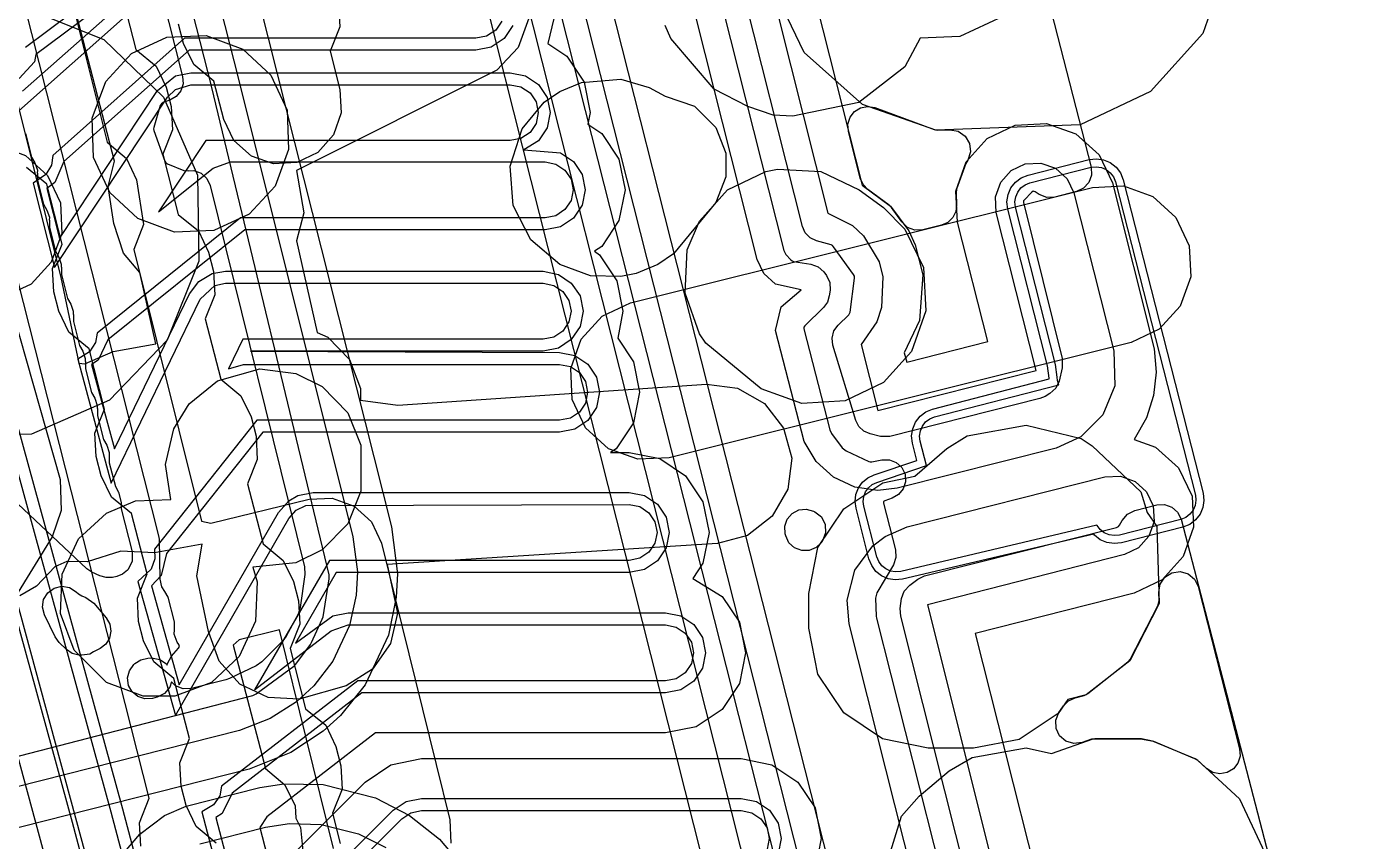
# Model space of a CAD drawing. Header units: metres. Extents: x 17722 to 17999, y 13535 to 15917.
# Drawn here: x 17890.75 to 17924.18, y 13874.13 to 13894.51 of the extents above; entities that cross this region are included whole.
import ezdxf

# ---------------------------------------------------------------- set-up
doc = ezdxf.new("R2010")
doc.units = ezdxf.units.M
for name, color, linetype in [('AI_GREENING_ALLOWED_ZONE', 4, 'Continuous'), ('AI_GREENING_EXCLUSIONS', 1, 'Continuous'), ('AI_GREENING_LAWN', 82, 'Continuous')]:
    doc.layers.add(name, color=color, linetype=linetype)

msp = doc.modelspace()

# ---------------------------------------------------------------- linework, layer by layer
at = {"layer": 'AI_GREENING_ALLOWED_ZONE'}
for points in [[(17911.317, 13891.893), (17911.305, 13892.073), (17911.357, 13892.245), (17911.468, 13892.388), (17911.621, 13892.482), (17911.798, 13892.515), (17911.976, 13892.484), (17913.46, 13891.933), (17913.556, 13891.917), (17913.857, 13891.928), (17914.067, 13891.891), (17914.241, 13891.77), (17914.35, 13891.587), (17914.373, 13891.375), (17914.305, 13891.173), (17914.252, 13891.083), (17914.024, 13890.44), (17914.01, 13890.344), (17914.025, 13890.055), (17914.005, 13889.885), (17913.928, 13889.732), (17913.804, 13889.613), (17913.647, 13889.544), (17913.18, 13889.427), (17912.983, 13889.418), (17912.797, 13889.487), (17912.652, 13889.622), (17912.394, 13889.983), (17912.339, 13890.039), (17911.802, 13890.434), (17911.684, 13890.558), (17911.614, 13890.715), (17911.317, 13891.893)], [(17910.648, 13881.614), (17910.513, 13881.478), (17910.338, 13881.403), (17910.147, 13881.399), (17909.969, 13881.466), (17909.829, 13881.596), (17909.747, 13881.769), (17909.735, 13881.819), (17909.724, 13882.007), (17909.784, 13882.186), (17909.906, 13882.33), (17910.072, 13882.419), (17910.26, 13882.439), (17910.441, 13882.389), (17910.476, 13882.372), (17910.641, 13882.241), (17910.737, 13882.053), (17910.747, 13881.842), (17910.67, 13881.646), (17910.648, 13881.614)], [(17917.166, 13876.596), (17916.96, 13876.569), (17916.762, 13876.628), (17916.604, 13876.762), (17916.514, 13876.949), (17916.508, 13877.156), (17916.586, 13877.348), (17916.698, 13877.514), (17916.827, 13877.644), (17916.993, 13877.719), (17917.217, 13877.774), (17917.311, 13877.82), (17918.314, 13878.612), (17918.38, 13878.693), (17919.064, 13880.019), (17919.091, 13880.14), (17919.085, 13880.359), (17919.121, 13880.563), (17919.237, 13880.735), (17919.413, 13880.844), (17919.618, 13880.873), (17919.818, 13880.817), (17919.977, 13880.684), (17920.069, 13880.498), (17921.106, 13876.437), (17921.118, 13876.255), (17921.064, 13876.081), (17920.952, 13875.938), (17920.795, 13875.844), (17920.616, 13875.813), (17920.437, 13875.848), (17920.283, 13875.945), (17920.066, 13876.145), (17919.994, 13876.191), (17918.973, 13876.618), (17918.926, 13876.632), (17918.652, 13876.687), (17918.603, 13876.692), (17917.483, 13876.692), (17917.401, 13876.678), (17917.166, 13876.596)]]:
    msp.add_lwpolyline(points, close=True, dxfattribs=at)
at = {"layer": 'AI_GREENING_EXCLUSIONS'}
for points in [[(17894.052, 13939.728), (17913.281, 13863.865)], [(17911.203, 13863.745), (17893.952, 13932.083)], [(17910.234, 13863.5), (17893.083, 13931.439)], [(17888.694, 13926.007), (17890.856, 13917.744), (17891.265, 13916.126), (17891.266, 13916.122), (17891.267, 13916.119), (17891.715, 13914.341), (17891.718, 13914.334), (17891.719, 13914.327), (17899.881, 13881.991), (17900.028, 13880.821), (17900, 13880.237), (17899.804, 13879.282), (17899.22, 13878.039), (17898.607, 13877.273), (17898.174, 13876.879), (17897.36, 13876.343), (17896.322, 13875.931), (17886.084, 13873.337)], [(17890.749, 13914.089), (17890.753, 13914.002), (17896.054, 13893.199), (17898.911, 13881.745), (17899.029, 13880.868), (17899.001, 13880.284), (17898.833, 13879.522), (17898.416, 13878.633), (17897.934, 13878.012), (17897.501, 13877.618), (17896.843, 13877.199), (17896.076, 13876.9), (17884.869, 13874.061)], [(17889.777, 13895.56), (17891.608, 13888.232), (17892.058, 13886.087), (17892.203, 13886.07), (17892.911, 13886.384), (17893.985, 13886.576), (17893.581, 13888.358), (17893.172, 13888.84), (17892.933, 13889.582), (17892.788, 13890.51), (17892.951, 13891.143), (17891.809, 13895.567), (17891.34, 13896.084), (17891.024, 13897.021), (17890.891, 13897.79), (17891.049, 13898.494), (17889.089, 13906.039)], [(17909.261, 13895.984), (17910.802, 13889.846), (17911.418, 13889.533), (17911.694, 13889.279), (17912.087, 13888.621), (17912.181, 13888.246), (17912.148, 13887.479), (17912.026, 13887.125), (17911.632, 13886.558), (17912.054, 13884.907), (17916.018, 13885.908), (17915.018, 13889.861), (17914.997, 13890.25), (17915.128, 13890.618), (17915.389, 13890.908), (17915.741, 13891.076), (17916.13, 13891.097), (17916.498, 13890.966), (17916.788, 13890.705), (17916.956, 13890.353), (17917.962, 13886.397), (17917.984, 13885.521), (17917.687, 13884.799), (17917.137, 13884.247), (17916.513, 13883.966), (17912.54, 13882.963), (17912.053, 13882.904), (17911.475, 13882.989), (17910.943, 13883.239), (17910.508, 13883.632), (17910.207, 13884.133), (17909.496, 13886.903), (17909.634, 13887.5), (17910.133, 13887.928), (17909.491, 13888.067), (17909.201, 13888.329), (17909.033, 13888.681), (17905.785, 13901.546)], [(17891.047, 13898.503), (17892.763, 13891.621), (17893.247, 13891.209), (17893.497, 13890.68), (17893.676, 13889.557), (17893.434, 13888.93), (17895.129, 13882.132), (17895.358, 13882.082), (17897.817, 13882.683), (17898.398, 13882.709), (17898.949, 13882.51), (17899.381, 13882.116), (17899.63, 13881.586), (17901.34, 13874.665), (17901.367, 13874.08)], [(17890.355, 13895.464), (17893.423, 13897.76), (17893.843, 13897.899), (17901.743, 13897.899), (17902.01, 13897.846), (17902.237, 13897.694), (17902.389, 13897.467), (17902.443, 13897.199), (17902.389, 13896.932), (17902.237, 13896.705), (17902.01, 13896.553), (17901.743, 13896.499), (17894.075, 13896.499), (17890.721, 13893.99)], [(17894.175, 13896.199), (17890.983, 13893.811), (17890.943, 13893.631), (17890.566, 13893.213)], [(17920.832, 13896.182), (17920.183, 13894.342), (17918.879, 13892.891), (17917.119, 13892.049), (17913.507, 13891.916), (17911.666, 13892.562), (17910.213, 13893.864), (17909.368, 13895.622)], [(17890.647, 13892.893), (17893.771, 13895.667)], [(17910.349, 13895.725), (17911.658, 13890.541), (17912.371, 13890.015), (17912.825, 13889.399), (17912.991, 13889.048), (17913.18, 13888.298), (17913.094, 13887.153), (17912.716, 13886.352), (17912.775, 13886.116), (17914.807, 13886.629), (17914.049, 13889.614), (17914.008, 13890.394), (17914.268, 13891.129), (17914.79, 13891.709), (17915.494, 13892.045), (17916.274, 13892.086), (17917.009, 13891.826), (17917.589, 13891.304), (17917.925, 13890.6), (17918.97, 13886.45), (17919.02, 13885.863), (17918.954, 13885.282), (17918.777, 13884.722), (17918.472, 13884.179), (17919.003, 13883.99), (17919.582, 13883.467), (17919.917, 13882.762), (17919.957, 13881.983), (17919.695, 13881.248), (17919.172, 13880.669), (17918.468, 13880.334), (17914.489, 13879.329), (17916.763, 13870.32)], [(17890.476, 13892.34), (17893.97, 13895.443)], [(17893.096, 13895.443), (17893.484, 13893.937), (17893.989, 13893.522), (17894.242, 13892.995), (17894.367, 13892.511), (17894.399, 13891.926), (17894.157, 13891.319), (17894.545, 13889.813), (17895.05, 13889.399), (17895.304, 13888.871), (17895.428, 13888.387), (17895.461, 13887.803), (17895.219, 13887.196), (17895.606, 13885.69), (17896.111, 13885.275), (17896.365, 13884.748), (17896.49, 13884.264), (17896.522, 13883.679), (17896.28, 13883.073), (17896.668, 13881.566), (17897.173, 13881.152), (17897.426, 13880.625), (17897.551, 13880.14), (17897.584, 13879.556), (17897.341, 13878.949), (17897.729, 13877.443), (17898.234, 13877.029), (17898.488, 13876.501), (17898.612, 13876.017), (17898.645, 13875.433), (17898.403, 13874.826), (17898.596, 13874.073)], [(17898.552, 13895.087), (17898.585, 13894.502), (17898.343, 13893.896), (17898.59, 13892.935), (17898.623, 13892.351), (17898.429, 13891.799), (17898.039, 13891.362), (17897.512, 13891.109), (17896.927, 13891.076), (17896.375, 13891.269), (17895.939, 13891.659), (17895.685, 13892.187), (17895.437, 13893.147), (17894.932, 13893.561), (17894.678, 13894.089), (17894.554, 13894.573)], [(17903.995, 13894.919), (17903.798, 13894.087), (17904.268, 13893.772), (17904.702, 13893.124), (17904.854, 13892.358), (17904.797, 13892.07), (17905.142, 13891.84), (17905.575, 13891.191), (17905.727, 13890.426), (17905.575, 13889.66), (17905.142, 13889.012), (17904.959, 13888.889), (17905.089, 13888.802), (17905.523, 13888.153), (17905.675, 13887.388), (17905.542, 13886.718), (17905.938, 13886.125), (17906.09, 13885.36), (17905.938, 13884.594), (17905.505, 13883.945), (17905.366, 13883.853), (17905.829, 13883.853), (17906.595, 13883.701), (17907.243, 13883.267), (17907.677, 13882.619), (17907.829, 13881.853), (17907.677, 13881.088), (17907.42, 13880.704), (17908.153, 13880.254), (17908.587, 13879.605), (17908.739, 13878.839), (17908.587, 13878.074), (17908.153, 13877.425), (17907.504, 13876.992), (17906.739, 13876.839), (17899.48, 13876.839), (17896.764, 13874.736), (17896.582, 13874.467), (17896.892, 13873.281), (17899.219, 13875.608), (17899.868, 13876.042), (17900.633, 13876.194), (17908.633, 13876.194), (17909.398, 13876.042), (17910.047, 13875.608), (17910.481, 13874.959), (17910.633, 13874.194), (17910.481, 13873.429)], [(17903.322, 13894.722), (17903.048, 13893.992), (17902.515, 13893.422), (17897.501, 13890.91), (17897.683, 13889.852), (17897.503, 13889.153), (17898.022, 13886.858), (17898.286, 13886.743), (17898.826, 13886.179), (17899.109, 13885.452), (17899.103, 13885.16), (17900.037, 13885.035), (17907.766, 13885.567), (17908.54, 13885.467), (17909.217, 13885.079), (17909.694, 13884.462), (17909.899, 13883.709), (17909.799, 13882.935), (17909.411, 13882.258), (17908.794, 13881.781), (17908.04, 13881.576), (17899.774, 13881.048), (17900.031, 13879.832), (17899.859, 13879.071), (17899.409, 13878.433), (17898.749, 13878.017), (17897.573, 13877.683), (17896.794, 13877.722), (17896.089, 13878.057), (17895.566, 13878.636), (17895.304, 13879.371), (17895.01, 13880.764), (17895.145, 13881.559), (17893.949, 13881.347), (17893.111, 13881.388), (17892.261, 13881.119), (17891.755, 13881.13), (17891.455, 13880.997), (17890.996, 13880.508), (17890.576, 13880.264)], [(17902.641, 13894.651), (17902.49, 13894.424), (17902.262, 13894.272), (17901.995, 13894.219), (17894.701, 13894.219), (17891.401, 13891.289), (17891.368, 13891.047), (17891.231, 13890.811), (17890.913, 13890.596), (17891.443, 13888.481), (17894.278, 13892.746), (17894.471, 13892.939), (17894.861, 13893.058), (17902.854, 13893.058), (17903.122, 13893.005), (17903.349, 13892.853), (17903.501, 13892.626), (17903.554, 13892.358), (17903.501, 13892.09), (17903.349, 13891.863), (17903.122, 13891.712), (17902.854, 13891.658), (17895.236, 13891.658), (17894.049, 13889.872), (17895.417, 13890.971), (17895.855, 13891.126), (17903.727, 13891.126), (17903.995, 13891.073), (17904.222, 13890.921), (17904.374, 13890.694), (17904.427, 13890.426), (17904.374, 13890.158), (17904.222, 13889.931), (17903.995, 13889.779), (17903.727, 13889.726), (17896.102, 13889.726), (17892.515, 13886.843), (17892.47, 13886.603), (17892.322, 13886.374), (17892.028, 13886.189), (17892.865, 13883.089), (17895.095, 13887.693), (17895.457, 13888.035), (17895.725, 13888.088), (17903.675, 13888.088), (17903.943, 13888.035), (17904.17, 13887.883), (17904.322, 13887.656), (17904.375, 13887.388), (17904.322, 13887.12), (17904.17, 13886.893), (17903.943, 13886.741), (17903.675, 13886.688), (17896.164, 13886.688), (17895.804, 13885.945), (17896.175, 13886.06), (17904.09, 13886.06), (17904.358, 13886.006), (17904.585, 13885.855), (17904.737, 13885.628), (17904.79, 13885.36), (17904.737, 13885.092), (17904.585, 13884.865), (17904.358, 13884.713), (17904.09, 13884.66), (17896.513, 13884.66), (17893.95, 13881.436), (17893.959, 13881.192), (17893.865, 13880.936), (17893.533, 13880.629), (17894.471, 13877.275), (17897.315, 13882.203), (17897.495, 13882.408), (17897.74, 13882.529), (17905.829, 13882.553), (17906.097, 13882.5), (17906.324, 13882.348), (17906.476, 13882.121), (17906.529, 13881.853), (17906.476, 13881.585), (17906.324, 13881.358), (17906.097, 13881.206), (17905.829, 13881.153), (17898.326, 13881.153), (17896.456, 13877.912), (17898.367, 13879.393), (17898.796, 13879.539), (17906.739, 13879.539), (17907.007, 13879.486), (17907.234, 13879.334), (17907.386, 13879.107), (17907.439, 13878.839), (17907.386, 13878.572), (17907.234, 13878.344), (17907.007, 13878.193), (17906.739, 13878.139), (17899.035, 13878.139), (17895.63, 13875.502), (17895.581, 13875.263), (17895.428, 13875.036), (17895.136, 13874.859), (17896.207, 13870.758), (17900.138, 13874.689), (17900.365, 13874.841), (17900.633, 13874.894), (17908.633, 13874.894), (17908.901, 13874.841), (17909.128, 13874.689), (17909.28, 13874.462), (17909.333, 13874.194), (17909.28, 13873.926)], [(17902.918, 13894.536), (17902.702, 13894.212), (17902.377, 13893.995), (17901.995, 13893.919), (17894.814, 13893.919), (17891.677, 13891.133), (17891.456, 13890.612), (17891.257, 13890.46), (17891.569, 13889.213), (17894.028, 13892.912), (17894.479, 13893.282), (17894.861, 13893.358), (17902.854, 13893.358), (17903.237, 13893.282), (17903.561, 13893.065), (17903.778, 13892.741), (17903.854, 13892.358), (17903.778, 13891.976), (17903.561, 13891.651), (17903.194, 13891.426), (17904.11, 13891.35), (17904.434, 13891.133), (17904.651, 13890.808), (17904.727, 13890.426), (17904.651, 13890.043), (17904.434, 13889.719), (17904.11, 13889.502), (17903.727, 13889.426), (17896.207, 13889.426), (17892.783, 13886.673), (17892.537, 13886.164), (17892.375, 13886.054), (17892.946, 13883.942), (17894.825, 13887.824), (17895.061, 13888.135), (17895.397, 13888.332), (17895.725, 13888.388), (17903.675, 13888.388), (17904.058, 13888.312), (17904.382, 13888.095), (17904.599, 13887.771), (17904.675, 13887.388), (17904.599, 13887.005), (17904.382, 13886.681), (17904.058, 13886.464), (17903.675, 13886.388), (17896.352, 13886.388), (17904.09, 13886.36), (17904.473, 13886.284), (17904.797, 13886.067), (17905.014, 13885.742), (17905.09, 13885.36), (17905.014, 13884.977), (17904.797, 13884.653), (17904.473, 13884.436), (17904.09, 13884.36), (17896.658, 13884.36), (17894.248, 13881.33), (17894.12, 13880.779), (17893.876, 13880.515), (17894.568, 13878.043), (17897.055, 13882.353), (17897.312, 13882.646), (17897.539, 13882.777), (17897.921, 13882.853), (17905.829, 13882.853), (17906.212, 13882.777), (17906.536, 13882.56), (17906.753, 13882.236), (17906.829, 13881.853), (17906.753, 13881.47), (17906.536, 13881.146), (17906.212, 13880.929), (17905.829, 13880.853), (17898.499, 13880.853), (17897.478, 13879.083), (17898.413, 13879.763), (17898.796, 13879.839), (17906.739, 13879.839), (17907.121, 13879.763), (17907.446, 13879.547), (17907.663, 13879.222), (17907.739, 13878.839), (17907.663, 13878.457), (17907.446, 13878.132), (17907.121, 13877.916), (17906.739, 13877.839), (17899.138, 13877.839), (17895.895, 13875.328), (17895.639, 13874.823), (17895.483, 13874.72), (17896.365, 13871.34), (17899.926, 13874.901), (17900.25, 13875.118), (17900.633, 13875.194), (17908.633, 13875.194), (17909.016, 13875.118), (17909.34, 13874.901), (17909.557, 13874.577), (17909.633, 13874.194), (17909.557, 13873.811)], [(17915.182, 13894.768), (17914.108, 13894.265), (17913.116, 13894.222), (17912.729, 13893.502), (17911.58, 13892.614), (17909.928, 13892.268), (17909.434, 13892.298), (17908.801, 13892.516), (17907.953, 13892.946), (17906.875, 13894.215), (17906.728, 13894.54)], [(17895.497, 13874.078), (17894.992, 13874.492), (17894.739, 13875.02), (17894.614, 13875.504), (17894.581, 13876.088), (17894.824, 13876.695), (17894.436, 13878.202), (17893.931, 13878.616), (17893.677, 13879.143), (17893.553, 13879.628), (17893.52, 13880.212), (17893.762, 13880.819), (17893.375, 13882.325), (17892.87, 13882.739), (17892.616, 13883.267), (17892.491, 13883.751), (17892.459, 13884.335), (17892.701, 13884.942), (17892.313, 13886.448), (17891.808, 13886.863), (17891.555, 13887.39), (17891.43, 13887.874), (17891.397, 13888.459), (17891.64, 13889.065), (17891.252, 13890.572), (17890.747, 13890.986)], [(17889.718, 13889.731), (17891.587, 13883.179), (17891.616, 13882.399), (17891.39, 13881.746), (17890.473, 13880.254), (17896.343, 13858.588)], [(17893.605, 13874.004), (17893.571, 13874.588), (17893.817, 13875.201), (17890.524, 13888.202)], [(17895.763, 13863.919), (17892.864, 13874.854), (17889.755, 13886.169)], [(17896.053, 13863.995), (17893.154, 13874.932), (17890.044, 13886.248)], [(17894.74, 13863.868), (17891.899, 13874.593), (17888.789, 13885.909)], [(17913.854, 13869.586), (17911.335, 13879.564), (17911.287, 13880.158), (17911.475, 13880.906), (17911.926, 13881.519), (17912.239, 13881.754), (17912.785, 13881.993), (17917.733, 13883.242), (17918.123, 13883.262), (17918.49, 13883.132), (17918.78, 13882.87), (17918.948, 13882.518), (17918.948, 13882.518), (17918.967, 13882.128), (17918.837, 13881.76), (17918.575, 13881.471), (17918.223, 13881.303), (17913.295, 13880.042), (17915.793, 13870.075)], [(17889.44, 13880.24), (17895.62, 13857.43)], [(17898.427, 13873.945), (17897.076, 13879.414), (17896.071, 13879.168), (17895.919, 13879.034), (17896.724, 13875.943), (17897.212, 13875.536), (17897.467, 13875.009), (17897.485, 13874.704), (17897.606, 13874.471), (17897.658, 13873.888)], [(17912.177, 13873.24), (17912.649, 13874.754), (17913.088, 13875.255), (17913.841, 13875.886), (17914.412, 13876.225), (17915.764, 13876.464), (17916.397, 13876.326), (17917.441, 13876.692), (17918.628, 13876.692), (17918.951, 13876.627), (17920.034, 13876.174), (17921.108, 13875.186), (17921.738, 13873.839)], [(17893.199, 13873.854), (17893.579, 13874.304), (17894.203, 13874.769), (17894.742, 13875.005), (17896.582, 13875.471), (17897.183, 13875.56), (17898.171, 13875.548), (17899.483, 13875.216), (17900.331, 13874.774), (17901.082, 13874.178), (17901.711, 13873.439)], [(17895.082, 13874.064), (17896.729, 13874.481), (17897.33, 13874.571), (17898.119, 13874.549), (17899.055, 13874.312), (17899.739, 13873.968)]]:
    msp.add_lwpolyline(points, dxfattribs=at)
for points in [[(17890.698, 13894.982), (17892.679, 13894.191), (17894.173, 13892.744), (17895.025, 13890.796), (17895.06, 13888.642), (17894.269, 13886.661), (17892.822, 13885.167), (17890.874, 13884.315), (17888.72, 13884.28), (17886.739, 13885.071), (17885.245, 13886.518), (17884.393, 13888.466), (17884.358, 13890.62), (17885.149, 13892.601), (17886.596, 13894.095), (17888.544, 13894.947), (17890.698, 13894.982)], [(17896.859, 13893.3), (17897.268, 13892.418), (17897.307, 13891.432), (17896.966, 13890.515), (17896.319, 13889.816), (17895.437, 13889.407), (17894.451, 13889.368), (17893.534, 13889.709), (17892.835, 13890.356), (17892.426, 13891.238), (17892.387, 13892.224), (17892.728, 13893.141), (17893.375, 13893.84), (17894.257, 13894.249), (17895.243, 13894.288), (17896.16, 13893.947), (17896.859, 13893.3)], [(17906.548, 13888.559), (17906.006, 13888.332), (17905.617, 13888.254), (17904.864, 13888.271), (17904.092, 13888.559), (17903.369, 13889.178), (17902.928, 13890.038), (17902.849, 13891.021), (17903.155, 13891.952), (17903.7, 13892.622), (17904.092, 13892.889), (17904.634, 13893.116), (17905.617, 13893.194), (17906.33, 13892.989), (17906.728, 13892.767), (17907.463, 13892.521), (17908.001, 13891.983), (17908.248, 13891.344), (17908.248, 13890.75), (17908.001, 13890.111), (17906.939, 13888.826), (17906.548, 13888.559)], [(17890.723, 13891.289), (17891.271, 13890.788), (17891.594, 13890.103), (17891.629, 13889.334), (17891.367, 13888.617), (17890.866, 13888.069), (17890.181, 13887.746), (17889.412, 13887.711), (17888.695, 13887.973), (17888.147, 13888.474), (17887.824, 13889.159), (17887.789, 13889.928), (17888.051, 13890.645), (17888.552, 13891.193), (17889.237, 13891.516), (17890.006, 13891.551), (17890.723, 13891.289)], [(17915.383, 13890.475), (17915.496, 13890.618), (17915.642, 13890.728), (17915.812, 13890.795), (17917.341, 13891.184), (17917.522, 13891.205), (17917.703, 13891.179), (17917.871, 13891.107), (17918.014, 13890.994), (17918.124, 13890.848), (17918.192, 13890.679), (17920.194, 13882.839), (17920.215, 13882.657), (17920.189, 13882.476), (17920.117, 13882.308), (17920.004, 13882.165), (17919.858, 13882.055), (17919.689, 13881.987), (17918.15, 13881.594), (17917.968, 13881.573), (17917.787, 13881.599), (17917.619, 13881.671), (17917.475, 13881.784), (17917.456, 13881.81), (17912.67, 13880.685), (17912.491, 13880.667), (17912.313, 13880.695), (17912.148, 13880.768), (17912.007, 13880.88), (17911.899, 13881.025), (17911.832, 13881.192), (17911.507, 13882.459), (17911.485, 13882.632), (17911.506, 13882.805), (17911.57, 13882.968), (17911.672, 13883.109), (17911.806, 13883.221), (17911.963, 13883.297), (17913.033, 13883.655), (17912.922, 13884.086), (17912.899, 13884.268), (17912.925, 13884.449), (17912.996, 13884.617), (17913.109, 13884.761), (17913.255, 13884.871), (17913.424, 13884.939), (17916.343, 13885.694), (17916.339, 13885.711), (17916.303, 13886.024), (17915.306, 13889.944), (17915.285, 13890.126), (17915.311, 13890.307), (17915.383, 13890.475)], [(17907.285, 13888.923), (17907.588, 13889.645), (17908.289, 13890.424), (17909.249, 13890.887), (17909.541, 13890.945), (17910.625, 13890.887), (17911.585, 13890.424), (17912.192, 13889.983), (17912.733, 13889.443), (17913.196, 13888.482), (17913.254, 13887.399), (17912.893, 13886.385), (17912.192, 13885.606), (17911.232, 13885.143), (17910.148, 13885.084), (17909.134, 13885.445), (17907.748, 13886.587), (17907.588, 13886.825), (17907.227, 13887.839), (17907.285, 13888.923)], [(17912.074, 13881.123), (17912.026, 13881.242), (17911.701, 13882.509), (17911.685, 13882.632), (17911.7, 13882.756), (17911.746, 13882.872), (17911.818, 13882.973), (17911.914, 13883.053), (17912.026, 13883.107), (17913.273, 13883.525), (17913.115, 13884.136), (17913.099, 13884.266), (17913.117, 13884.395), (17913.168, 13884.515), (17913.249, 13884.618), (17913.353, 13884.697), (17913.474, 13884.746), (17916.583, 13885.55), (17916.553, 13885.659), (17916.538, 13885.735), (17916.5, 13886.06), (17915.5, 13889.994), (17915.485, 13890.123), (17915.503, 13890.253), (17915.555, 13890.372), (17915.636, 13890.475), (17915.74, 13890.553), (17915.861, 13890.601), (17917.39, 13890.99), (17917.52, 13891.005), (17917.649, 13890.987), (17917.769, 13890.935), (17917.871, 13890.855), (17917.949, 13890.75), (17917.998, 13890.629), (17920, 13882.789), (17920.015, 13882.66), (17919.997, 13882.53), (17919.945, 13882.41), (17919.865, 13882.308), (17919.76, 13882.23), (17919.639, 13882.181), (17918.101, 13881.788), (17917.971, 13881.773), (17917.841, 13881.791), (17917.721, 13881.843), (17917.619, 13881.924), (17917.541, 13882.029), (17917.538, 13882.035), (17912.625, 13880.88), (17912.496, 13880.867), (17912.369, 13880.887), (17912.251, 13880.939), (17912.151, 13881.019), (17912.074, 13881.123)], [(17906.048, 13883.683), (17905.314, 13883.946), (17904.736, 13884.471), (17904.403, 13885.177), (17904.366, 13885.956), (17904.629, 13886.691), (17905.154, 13887.268), (17905.86, 13887.601), (17917.423, 13890.486), (17918.202, 13890.523), (17918.937, 13890.259), (17919.515, 13889.735), (17919.848, 13889.029), (17919.885, 13888.25), (17919.621, 13887.515), (17919.097, 13886.937), (17918.391, 13886.604), (17906.828, 13883.72), (17906.048, 13883.683)], [(17894.229, 13883.552), (17894.43, 13884.446), (17894.817, 13885.071), (17895.527, 13885.649), (17896.582, 13885.949), (17897.49, 13885.831), (17898.148, 13885.504), (17898.79, 13884.85), (17899.114, 13884.037), (17899.114, 13882.884), (17898.79, 13882.07), (17898.148, 13881.416), (17897.49, 13881.089), (17896.407, 13880.987), (17896.52, 13880.616), (17896.481, 13879.63), (17896.072, 13878.748), (17895.373, 13878.101), (17894.456, 13877.76), (17893.664, 13877.76), (17892.747, 13878.101), (17891.941, 13878.907), (17891.6, 13879.824), (17891.639, 13880.81), (17892.048, 13881.692), (17892.747, 13882.339), (17893.47, 13882.641), (17894.357, 13882.68), (17894.229, 13883.552)], [(17919.093, 13880.076), (17918.356, 13878.645), (17917.269, 13877.787), (17916.806, 13877.673), (17916.567, 13877.32), (17915.593, 13876.676), (17914.447, 13876.453), (17913.317, 13876.456), (17912.172, 13876.687), (17911.202, 13877.338), (17910.554, 13878.31), (17910.327, 13879.456), (17910.327, 13880.327), (17910.555, 13881.475), (17911.206, 13882.448), (17912.179, 13883.099), (17912.982, 13883.258), (17913.784, 13883.958), (17914.289, 13884.271), (17915.769, 13884.537), (17917.143, 13884.203), (17917.421, 13884.021), (17918.635, 13882.868), (17918.795, 13882.356), (17919.034, 13882.002), (17919.093, 13880.076)]]:
    msp.add_lwpolyline(points, close=True, dxfattribs=at)
at = {"layer": 'AI_GREENING_LAWN'}
for points in [[(17912.622, 13863.658), (17894.941, 13933.485)], [(17894.609, 13932.342), (17912.091, 13863.349)], [(17884.5, 13874.692), (17896.409, 13877.772), (17896.494, 13877.813), (17897.433, 13878.508), (17897.484, 13878.559), (17897.853, 13879.053), (17897.88, 13879.098), (17898.148, 13879.68), (17898.167, 13879.743), (17898.325, 13880.693), (17898.321, 13880.792), (17895.376, 13893.024), (17895.375, 13893.028), (17887.04, 13925.588)], [(17889.648, 13913.011), (17894.652, 13893.262), (17894.664, 13893.078), (17894.608, 13892.903), (17894.493, 13892.759), (17894.334, 13892.667), (17894.168, 13892.609), (17894.123, 13892.579), (17894.095, 13892.533), (17893.931, 13891.99), (17893.925, 13891.952), (17893.932, 13891.914), (17894.208, 13891.144), (17894.234, 13891.102), (17894.275, 13891.074), (17894.68, 13890.911), (17894.716, 13890.903), (17894.79, 13890.908), (17894.79, 13890.905), (17894.938, 13890.909), (17895.118, 13890.841), (17895.259, 13890.711), (17895.34, 13890.537), (17897.705, 13880.994), (17897.715, 13880.803), (17897.597, 13879.976), (17897.543, 13879.811), (17897.247, 13879.258), (17897.16, 13879.139), (17896.636, 13878.617), (17896.498, 13878.519), (17895.824, 13878.198), (17895.732, 13878.165), (17894.875, 13877.947), (17894.665, 13877.939), (17894.471, 13878.017), (17894.375, 13878.117), (17894.337, 13877.981), (17894.204, 13877.821), (17894.017, 13877.729), (17893.898, 13877.698), (17893.711, 13877.687), (17893.534, 13877.745), (17893.39, 13877.864), (17893.299, 13878.027), (17893.275, 13878.212), (17893.321, 13878.394), (17893.43, 13878.545), (17893.458, 13878.572), (17893.608, 13878.67), (17893.783, 13878.709), (17893.875, 13878.713), (17894.08, 13878.678), (17894.252, 13878.562), (17894.269, 13878.535), (17894.273, 13878.575), (17894.374, 13878.759), (17894.549, 13878.961), (17894.572, 13879.002), (17894.556, 13879.047), (17894.515, 13879.112), (17894.443, 13879.311), (17894.451, 13879.416), (17894.446, 13879.416), (17894.45, 13879.615), (17894.293, 13880.233), (17894.209, 13880.379), (17894.13, 13880.496), (17894.09, 13880.684), (17894.073, 13881.676), (17894.066, 13881.733), (17889.743, 13898.801)], [(17906.465, 13901.72), (17909.697, 13888.912), (17909.754, 13888.807), (17909.874, 13888.675), (17909.906, 13888.65), (17909.944, 13888.637), (17910.375, 13888.57), (17910.558, 13888.503), (17910.702, 13888.371), (17910.767, 13888.281), (17910.848, 13888.109), (17910.859, 13887.918), (17910.839, 13887.772), (17910.79, 13887.616), (17910.694, 13887.483), (17910.224, 13887.023), (17910.2, 13886.99), (17910.203, 13886.95), (17910.853, 13884.417), (17910.894, 13884.331), (17911.163, 13883.969), (17911.258, 13883.893), (17911.826, 13883.632), (17911.863, 13883.622), (17911.9, 13883.623), (17912.155, 13883.673), (17912.342, 13883.674), (17912.516, 13883.606), (17912.654, 13883.479), (17912.734, 13883.31), (17912.748, 13883.123), (17912.691, 13882.945), (17912.573, 13882.8), (17912.41, 13882.708), (17912.23, 13882.648), (17912.194, 13882.628), (17912.197, 13882.587), (17912.496, 13881.422), (17912.507, 13881.228), (17912.443, 13881.044), (17912.031, 13880.341), (17911.997, 13880.208), (17912.013, 13879.762), (17912.02, 13879.71), (17914.529, 13869.78)], [(17916.011, 13896.388), (17917.39, 13890.99), (17917.4, 13890.796), (17917.335, 13890.611), (17917.204, 13890.466), (17917.028, 13890.382), (17916.485, 13890.244), (17916.282, 13890.235), (17916.092, 13890.307), (17915.99, 13890.373), (17915.944, 13890.39), (17915.902, 13890.363), (17915.72, 13890.18), (17915.698, 13890.148), (17915.7, 13890.108), (17916.669, 13886.21), (17916.67, 13885.973), (17916.591, 13885.642), (17916.507, 13885.462), (17916.359, 13885.328), (17916.242, 13885.259), (17916.11, 13885.205), (17912.355, 13884.257), (17912.116, 13884.256), (17911.86, 13884.317), (17911.702, 13884.386), (17911.576, 13884.504), (17911.499, 13884.658), (17910.93, 13886.539), (17910.91, 13886.719), (17910.955, 13886.895), (17911.06, 13887.043), (17911.324, 13887.298), (17911.348, 13887.33), (17911.359, 13887.369), (17911.468, 13888.22), (17911.465, 13888.264), (17911.446, 13888.305), (17910.947, 13889.002), (17910.918, 13889.031), (17910.882, 13889.048), (17910.514, 13889.151), (17910.357, 13889.227), (17910.236, 13889.352), (17910.165, 13889.51), (17908.538, 13895.956)], [(17890.721, 13891.838), (17890.874, 13891.243), (17890.956, 13891.1), (17891.018, 13890.92), (17891.014, 13890.843), (17891.02, 13890.843), (17891.021, 13890.661), (17891.174, 13890.065), (17891.256, 13889.922), (17891.318, 13889.742), (17891.314, 13889.666), (17891.32, 13889.666), (17891.321, 13889.483), (17891.474, 13888.888), (17891.556, 13888.745), (17891.617, 13888.565), (17891.613, 13888.488), (17891.62, 13888.488), (17891.621, 13888.305), (17891.773, 13887.71), (17891.856, 13887.567), (17891.917, 13887.387), (17891.913, 13887.311), (17891.92, 13887.311), (17891.92, 13887.128), (17892.073, 13886.533), (17892.155, 13886.389), (17892.217, 13886.21), (17892.213, 13886.133), (17892.219, 13886.133), (17892.22, 13885.95), (17892.373, 13885.355), (17892.455, 13885.212), (17892.517, 13885.032), (17892.512, 13884.955), (17892.519, 13884.955), (17892.52, 13884.773), (17892.672, 13884.178), (17892.755, 13884.034), (17892.816, 13883.855), (17892.812, 13883.778), (17892.819, 13883.778), (17892.819, 13883.595), (17892.972, 13883), (17893.052, 13882.861), (17893.118, 13882.601), (17893.115, 13882.441), (17893.387, 13881.366), (17893.388, 13881.127), (17893.278, 13880.914), (17893.275, 13880.91), (17893.152, 13880.808), (17893.003, 13880.751), (17892.9, 13880.729), (17892.737, 13880.722), (17892.581, 13880.767), (17892.385, 13880.86), (17892.257, 13880.947), (17879.184, 13893.246)], [(17915.108, 13869.926), (17912.626, 13879.76), (17912.616, 13879.949), (17912.649, 13880.198), (17912.716, 13880.387), (17912.851, 13880.536), (17913.054, 13880.683), (17913.225, 13880.764), (17918.029, 13881.978), (17918.073, 13881.999), (17918.104, 13882.037), (17918.165, 13882.152), (17918.298, 13882.31), (17918.483, 13882.402), (17919.033, 13882.542), (17919.227, 13882.553), (17919.411, 13882.489), (17919.556, 13882.359), (17919.641, 13882.184), (17924.178, 13864.764)]]:
    msp.add_lwpolyline(points, dxfattribs=at)
msp.add_lwpolyline([(17892.127, 13880.265), (17892.233, 13880.224), (17892.434, 13880.08), (17892.741, 13879.714), (17892.83, 13879.56), (17892.858, 13879.385), (17892.824, 13879.21), (17892.731, 13879.059), (17892.591, 13878.95), (17892.426, 13878.863), (17892.425, 13878.865), (17892.335, 13878.809), (17892.132, 13878.781), (17892.059, 13878.786), (17891.889, 13878.828), (17891.744, 13878.926), (17891.562, 13879.103), (17891.461, 13879.243), (17891.196, 13879.789), (17891.146, 13879.98), (17891.174, 13880.175), (17891.276, 13880.345), (17891.435, 13880.461), (17891.627, 13880.507), (17891.822, 13880.476), (17891.989, 13880.371), (17892.047, 13880.316), (17892.127, 13880.265)], close=True, dxfattribs=at)

doc.saveas('drawing.dxf')
